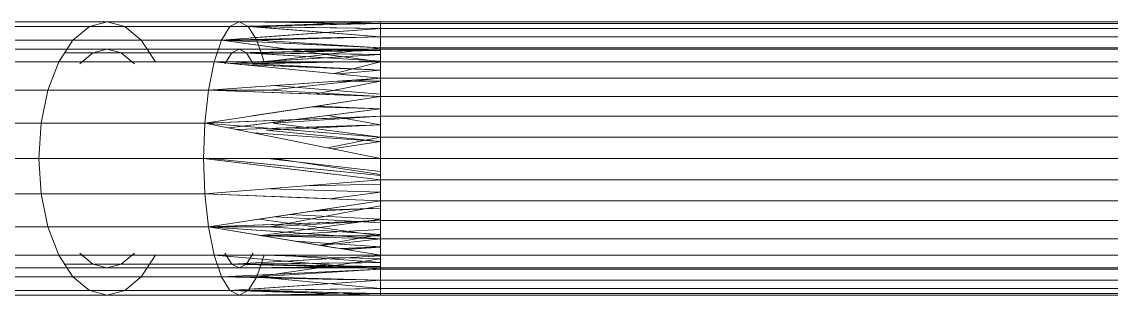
# Model space of a CAD drawing. Header units: centimetres. Extents: x -1762 to 3746, y -261 to 6534.
# Drawn here: x -1356.734 to -1352.751, y 5728.86 to 5729.86 of the extents above; entities that cross this region are included whole.
import ezdxf

# ---------------------------------------------------------------- set-up
doc = ezdxf.new("R2010")
doc.units = ezdxf.units.CM
doc.linetypes.add('Hidden', pattern=[0.714375, 0.47625, -0.238125])
doc.layers.add('A-DETL-HDLN', color=7, linetype='Hidden', lineweight=9)
doc.layers.add('G-IMPT', color=7, linetype='Continuous', lineweight=9, true_color=0x007f7f)

# ---------------------------------------------------------------- blocks, each defined once
blk = doc.blocks.new('EQ-05-007 - EQ-05-007_dwg_Agrupar_316-1548998-Planta bodega almacenamiento congelados')
at = {"layer": 'A-DETL-HDLN'}
for p, q in [((21.25, 99.0002), (5.25, 99.0002)), ((21.25, 98.994), (5.25, 98.994)), ((21.7676, 99.0002), (21.25, 99.0002)), ((21.8011, 98.9832), (21.25, 99.0002)), ((21.25, 98.994), (21.25, 99.0002)), ((21.7676, 99.0002), (21.25, 98.994)), ((21.25, 99.0002), (21.25, 98.994)), ((21.8011, 98.9832), (21.25, 98.994)), ((21.25, 98.9757), (21.25, 98.994)), ((21.25, 98.994), (21.7341, 98.9832)), ((21.25, 98.9757), (21.25, 98.994)), ((21.25, 98.9457), (21.8011, 98.9832)), ((21.8011, 98.9832), (21.25, 98.9757)), ((21.7341, 98.9832), (21.25, 98.9757)), ((21.7341, 98.9832), (21.7029, 98.9332)), ((21.7676, 99.0002), (21.7341, 98.9832)), ((21.7341, 98.9832), (22.1853, 98.9832)), ((21.7676, 99.0002), (22.25, 99.0002)), ((21.8011, 98.9832), (21.7676, 99.0002)), ((21.8323, 98.9332), (21.8011, 98.9832)), ((21.8011, 98.9832), (22.3147, 98.9832)), ((22.1853, 98.9832), (22.125, 98.9332)), ((22.25, 99.0002), (22.1853, 98.9832)), ((22.1853, 98.9832), (22.87, 98.9832)), ((22.25, 99.0002), (22.9821, 99.0002)), ((22.3147, 98.9832), (22.25, 99.0002)), ((22.375, 98.9332), (22.3147, 98.9832)), ((22.3147, 98.9832), (23.0941, 98.9832)), ((21.25, 98.9757), (5.25, 98.9757)), ((21.25, 98.9457), (5.25, 98.9457)), ((21.25, 98.9457), (21.25, 98.9757)), ((21.25, 98.9757), (21.7029, 98.9332)), ((21.25, 98.9047), (21.25, 98.9457)), ((21.8323, 98.9332), (21.25, 98.9457)), ((21.7029, 98.9332), (21.25, 98.9457)), ((21.25, 98.9047), (5.25, 98.9047)), ((21.25, 98.9047), (21.8323, 98.9332)), ((21.7029, 98.9332), (21.25, 98.9047)), ((21.7029, 98.9332), (21.25, 98.8674)), ((21.8591, 98.8538), (21.25, 98.9047)), ((21.25, 98.8538), (21.25, 98.9047)), ((21.7029, 98.9332), (21.6761, 98.8538)), ((21.7029, 98.9332), (22.125, 98.9332)), ((21.8591, 98.8538), (21.8323, 98.9332)), ((21.8323, 98.9332), (22.375, 98.9332)), ((22.125, 98.9332), (22.0732, 98.8538)), ((22.125, 98.9332), (22.375, 98.9332)), ((22.4268, 98.8538), (22.375, 98.9332)), ((22.375, 98.9332), (23.1986, 98.9332)), ((21.25, 98.9002), (5.25, 98.9002)), ((21.25, 98.9002), (21.7676, 98.9002)), ((21.7944, 98.8866), (21.25, 98.9002)), ((21.7676, 98.9002), (21.25, 98.8953)), ((21.7944, 98.8866), (21.25, 98.8953)), ((21.25, 98.8953), (21.7408, 98.8866)), ((21.25, 98.8566), (21.7944, 98.8866)), ((21.7944, 98.8866), (21.25, 98.8806)), ((21.7408, 98.8866), (21.25, 98.8806)), ((21.25, 98.8806), (21.618, 98.8538)), ((21.6761, 98.8538), (21.25, 98.8674)), ((21.7408, 98.8866), (21.7159, 98.8466)), ((21.7676, 98.9002), (21.7408, 98.8866)), ((21.7408, 98.8866), (22.1982, 98.8866)), ((21.7676, 98.9002), (22.25, 98.9002)), ((21.7944, 98.8866), (21.7676, 98.9002)), ((21.8194, 98.8466), (21.7944, 98.8866)), ((21.7944, 98.8866), (22.3018, 98.8866)), ((22.1982, 98.8866), (22.15, 98.8466)), ((22.25, 98.9002), (22.1982, 98.8866)), ((22.1982, 98.8866), (22.4054, 98.8866)), ((22.25, 98.9002), (22.6642, 98.9002)), ((22.3018, 98.8866), (22.25, 98.9002)), ((22.35, 98.8466), (22.3018, 98.8866)), ((21.25, 98.8538), (5.25, 98.8538)), ((21.8797, 98.7502), (21.25, 98.8538)), ((21.25, 98.7941), (21.25, 98.8538)), ((21.8591, 98.8538), (21.25, 98.8538)), ((21.3742, 98.8333), (21.25, 98.8249)), ((21.3903, 98.8307), (21.25, 98.8238)), ((21.25, 98.8238), (21.3964, 98.8297)), ((21.5637, 98.8022), (21.25, 98.8238)), ((21.8797, 98.7502), (21.8591, 98.8538)), ((21.8591, 98.8538), (22.4268, 98.8538)), ((22.4665, 98.7502), (22.4268, 98.8538)), ((22.4268, 98.8538), (23.2882, 98.8538)), ((21.25, 98.7941), (5.25, 98.7941)), ((21.4656, 98.8183), (21.25, 98.7939)), ((21.4714, 98.8174), (21.25, 98.778)), ((21.8797, 98.7502), (21.25, 98.7941)), ((21.25, 98.7272), (21.25, 98.7941)), ((21.25, 98.7939), (21.6775, 98.7835)), ((21.6955, 98.7223), (21.25, 98.783)), ((21.25, 98.783), (21.68, 98.783)), ((21.6835, 98.7825), (21.25, 98.76)), ((21.6865, 98.782), (21.25, 98.7224)), ((21.6556, 98.7502), (21.25, 98.778)), ((21.25, 98.6547), (21.8797, 98.7502)), ((21.8797, 98.7502), (21.25, 98.7272)), ((21.6556, 98.7502), (21.25, 98.7272)), ((21.6556, 98.7502), (21.25, 98.6733)), ((21.6556, 98.7502), (21.8797, 98.7502)), ((21.8926, 98.6296), (21.8797, 98.7502)), ((21.8797, 98.7502), (22.4665, 98.7502)), ((22.4915, 98.6296), (22.4665, 98.7502)), ((22.4665, 98.7502), (23.3571, 98.7502)), ((21.25, 98.7272), (5.25, 98.7272)), ((21.6348, 98.7131), (21.25, 98.7353)), ((21.25, 98.6547), (21.25, 98.7272)), ((21.25, 98.7224), (21.5826, 98.7052)), ((21.4993, 98.6925), (21.25, 98.6818)), ((21.4732, 98.6886), (21.25, 98.6818)), ((21.25, 98.6547), (5.25, 98.6547)), ((21.25, 98.5784), (21.25, 98.6547)), ((21.8926, 98.6296), (21.25, 98.6547)), ((21.25, 98.6238), (21.4375, 98.6474)), ((21.25, 98.5784), (21.8926, 98.6296)), ((21.6547, 98.6107), (21.25, 98.6238)), ((21.897, 98.5002), (21.8926, 98.6296)), ((21.8926, 98.6296), (22.4915, 98.6296)), ((22.5, 98.5002), (22.4915, 98.6296)), ((22.4915, 98.6296), (23.4003, 98.6296)), ((21.5239, 98.6002), (21.25, 98.5936)), ((21.25, 98.5784), (5.25, 98.5784)), ((21.897, 98.5002), (21.25, 98.5784)), ((21.25, 98.5784), (21.25, 98.5002)), ((21.8712, 98.5002), (21.25, 98.5628)), ((21.6382, 98.5002), (21.25, 98.559)), ((21.6641, 98.5002), (21.25, 98.5472)), ((21.25, 98.5002), (5.25, 98.5002)), ((21.8926, 98.3708), (21.25, 98.5002)), ((21.897, 98.5002), (21.25, 98.5002)), ((21.25, 98.5002), (21.25, 98.422)), ((21.4275, 98.4645), (21.25, 98.4376)), ((21.8926, 98.3708), (21.897, 98.5002)), ((21.897, 98.5002), (22.5, 98.5002)), ((22.4915, 98.3708), (22.5, 98.5002)), ((22.5, 98.5002), (23.4151, 98.5002)), ((21.4442, 98.4611), (21.25, 98.422)), ((21.25, 98.4376), (21.6676, 98.3967)), ((21.7133, 98.4069), (21.25, 98.4376)), ((21.25, 98.422), (5.25, 98.422)), ((21.25, 98.422), (21.6426, 98.3708)), ((21.8926, 98.3708), (21.25, 98.422)), ((21.25, 98.3457), (21.25, 98.422)), ((21.6676, 98.3967), (21.25, 98.3766)), ((21.7785, 98.3938), (21.25, 98.3766)), ((21.25, 98.3186), (21.804, 98.3886)), ((21.25, 98.3457), (5.25, 98.3457)), ((21.25, 98.3766), (21.4402, 98.3426)), ((21.6426, 98.3708), (21.25, 98.3457)), ((21.25, 98.2732), (21.8926, 98.3708)), ((21.8926, 98.3708), (21.25, 98.3457)), ((21.25, 98.2732), (21.25, 98.3457)), ((21.8797, 98.2502), (21.8926, 98.3708)), ((21.8926, 98.3708), (22.4915, 98.3708)), ((22.4665, 98.2502), (22.4915, 98.3708)), ((22.4915, 98.3708), (23.4003, 98.3708)), ((21.483, 98.3086), (21.25, 98.3186)), ((21.4992, 98.3111), (21.25, 98.3186)), ((21.25, 98.2732), (5.25, 98.2732)), ((21.6556, 98.2502), (21.25, 98.2732)), ((21.25, 98.2063), (21.25, 98.2732)), ((21.8797, 98.2502), (21.25, 98.2732)), ((21.6406, 98.2335), (21.25, 98.2651)), ((21.4927, 98.2643), (21.25, 98.2174)), ((21.6556, 98.2502), (21.25, 98.2063)), ((21.25, 98.2063), (21.8797, 98.2502)), ((21.6556, 98.2502), (21.8797, 98.2502)), ((21.8591, 98.1467), (21.8797, 98.2502)), ((21.8797, 98.2502), (22.4665, 98.2502)), ((22.4268, 98.1467), (22.4665, 98.2502)), ((22.4665, 98.2502), (23.3571, 98.2502)), ((21.25, 98.2063), (5.25, 98.2063)), ((21.4085, 98.2174), (21.25, 98.2174)), ((21.25, 98.2174), (21.4085, 98.2174)), ((21.25, 98.1467), (21.25, 98.2063)), ((21.8591, 98.1467), (21.25, 98.2063)), ((21.4067, 98.191), (21.25, 98.1766)), ((21.4189, 98.1898), (21.25, 98.1467)), ((21.25, 98.1467), (5.25, 98.1467)), ((21.25, 98.1766), (21.7159, 98.1538)), ((21.7632, 98.156), (21.25, 98.1766)), ((21.7159, 98.1538), (21.25, 98.1438)), ((21.7913, 98.1533), (21.25, 98.1438)), ((21.25, 98.1198), (21.7988, 98.1526)), ((21.6761, 98.1467), (21.25, 98.1467)), ((21.6761, 98.1467), (21.25, 98.0957)), ((21.8323, 98.0672), (21.25, 98.1467)), ((21.25, 98.0957), (21.25, 98.1467)), ((21.25, 98.1467), (21.8591, 98.1467)), ((21.6761, 98.1467), (21.8591, 98.1467)), ((21.6761, 98.1467), (21.7029, 98.0672)), ((21.7159, 98.1538), (21.7408, 98.1138)), ((21.7944, 98.1138), (21.8194, 98.1538)), ((21.8323, 98.0672), (21.8591, 98.1467)), ((21.8591, 98.1467), (22.4268, 98.1467)), ((22.0732, 98.1467), (22.125, 98.0672)), ((22.15, 98.1538), (22.1982, 98.1138)), ((22.3018, 98.1138), (22.35, 98.1538)), ((22.375, 98.0672), (22.4268, 98.1467)), ((22.4268, 98.1467), (23.2882, 98.1467)), ((21.25, 98.1438), (21.7408, 98.1138)), ((21.7408, 98.1138), (21.25, 98.1198)), ((21.7944, 98.1138), (21.25, 98.1198)), ((21.7408, 98.1138), (21.25, 98.1051)), ((21.7408, 98.1138), (21.25, 98.1002)), ((21.25, 98.1051), (21.7944, 98.1138)), ((21.7408, 98.1138), (22.1982, 98.1138)), ((21.7408, 98.1138), (21.7676, 98.1002)), ((21.7676, 98.1002), (21.7944, 98.1138)), ((21.7944, 98.1138), (22.3018, 98.1138)), ((22.1982, 98.1138), (22.4054, 98.1138)), ((22.1982, 98.1138), (22.25, 98.1002)), ((22.25, 98.1002), (22.3018, 98.1138)), ((21.25, 98.1002), (5.25, 98.1002)), ((21.25, 98.0957), (5.25, 98.0957)), ((21.7676, 98.1002), (21.25, 98.1051)), ((21.25, 98.1002), (21.7676, 98.1002)), ((21.25, 98.0957), (21.7029, 98.0672)), ((21.8323, 98.0672), (21.25, 98.0957)), ((21.25, 98.0547), (21.25, 98.0957)), ((21.7029, 98.0672), (21.25, 98.0547)), ((21.25, 98.0247), (21.8323, 98.0672)), ((21.8323, 98.0672), (21.25, 98.0547)), ((21.7029, 98.0672), (22.125, 98.0672)), ((21.7029, 98.0672), (21.7341, 98.0172)), ((21.7676, 98.1002), (22.25, 98.1002)), ((21.8011, 98.0172), (21.8323, 98.0672)), ((21.8323, 98.0672), (22.375, 98.0672)), ((22.125, 98.0672), (22.375, 98.0672)), ((22.125, 98.0672), (22.1853, 98.0172)), ((22.25, 98.1002), (22.6642, 98.1002)), ((22.3147, 98.0172), (22.375, 98.0672)), ((22.375, 98.0672), (23.1986, 98.0672)), ((21.25, 98.0547), (5.25, 98.0547)), ((21.25, 98.0547), (21.7341, 98.0172)), ((21.25, 98.0247), (21.25, 98.0547)), ((21.25, 98.0247), (5.25, 98.0247)), ((21.25, 98.0064), (5.25, 98.0064)), ((21.25, 98.0002), (5.25, 98.0002)), ((21.7341, 98.0172), (21.25, 98.0247)), ((21.25, 98.0064), (21.25, 98.0247)), ((21.8011, 98.0172), (21.25, 98.0247)), ((21.25, 98.0247), (21.25, 98.0064)), ((21.25, 98.0247), (21.25, 98.0064)), ((21.7341, 98.0172), (21.25, 98.0064)), ((21.7341, 98.0172), (21.25, 98.0002)), ((21.25, 98.0064), (21.8011, 98.0172)), ((21.25, 98.0002), (21.25, 98.0064)), ((21.7676, 98.0002), (21.25, 98.0064)), ((21.25, 98.0002), (21.7676, 98.0002)), ((21.7341, 98.0172), (22.1853, 98.0172)), ((21.7341, 98.0172), (21.7676, 98.0002)), ((21.7676, 98.0002), (21.8011, 98.0172)), ((21.7676, 98.0002), (22.25, 98.0002)), ((21.8011, 98.0172), (22.3147, 98.0172)), ((22.1853, 98.0172), (22.87, 98.0172)), ((22.1853, 98.0172), (22.25, 98.0002)), ((22.25, 98.0002), (22.3147, 98.0172)), ((22.25, 98.0002), (22.9821, 98.0002)), ((22.3147, 98.0172), (23.0941, 98.0172))]:
    blk.add_line(p, q, dxfattribs=at)
at = {"layer": 'A-DETL-HDLN', "flags": 128}
blk.add_lwpolyline([(21.25, 99.0002), (21.25, 98.994), (21.25, 98.9757)], dxfattribs=at)
blk.add_lwpolyline([(21.25, 98.0002), (21.25, 98.0064)], close=True, dxfattribs=at)
at = {"layer": 'G-IMPT'}
for p, q in [((21.25, 99.0002), (5.25, 99.0002)), ((5.25, 99.0002), (21.25, 99.0002)), ((21.25, 98.994), (5.25, 98.994)), ((21.7676, 99.0002), (21.25, 99.0002)), ((21.8011, 98.9832), (21.25, 99.0002)), ((21.25, 98.994), (21.25, 99.0002)), ((21.7676, 99.0002), (21.25, 98.994)), ((21.8011, 98.9832), (21.25, 98.994)), ((21.25, 98.9757), (21.25, 98.994)), ((21.25, 98.994), (21.7341, 98.9832)), ((21.25, 98.9457), (21.8011, 98.9832)), ((21.8011, 98.9832), (21.25, 98.9757)), ((21.7341, 98.9832), (21.25, 98.9757)), ((21.7341, 98.9832), (21.7029, 98.9332)), ((21.7676, 99.0002), (21.7341, 98.9832)), ((21.7341, 98.9832), (22.1853, 98.9832)), ((21.7676, 99.0002), (22.25, 99.0002)), ((21.8011, 98.9832), (21.7676, 99.0002)), ((21.8323, 98.9332), (21.8011, 98.9832)), ((21.8011, 98.9832), (22.3147, 98.9832)), ((22.1853, 98.9832), (22.125, 98.9332)), ((22.25, 99.0002), (22.1853, 98.9832)), ((22.1853, 98.9832), (22.87, 98.9832)), ((22.25, 99.0002), (22.9821, 99.0002)), ((22.3147, 98.9832), (22.25, 99.0002)), ((22.375, 98.9332), (22.3147, 98.9832)), ((22.3147, 98.9832), (23.0941, 98.9832)), ((21.25, 98.9757), (5.25, 98.9757)), ((21.25, 98.9457), (5.25, 98.9457)), ((21.25, 98.9457), (21.25, 98.9757)), ((21.25, 98.9757), (21.7029, 98.9332)), ((21.25, 98.9047), (21.25, 98.9457)), ((21.8323, 98.9332), (21.25, 98.9457)), ((21.7029, 98.9332), (21.25, 98.9457)), ((21.25, 98.9047), (5.25, 98.9047)), ((21.25, 98.9047), (21.8323, 98.9332)), ((21.7029, 98.9332), (21.25, 98.9047)), ((21.7029, 98.9332), (21.25, 98.8674)), ((21.8591, 98.8538), (21.25, 98.9047)), ((21.25, 98.8538), (21.25, 98.9047)), ((21.7029, 98.9332), (21.6761, 98.8538)), ((21.7029, 98.9332), (22.125, 98.9332)), ((21.8591, 98.8538), (21.8323, 98.9332)), ((21.8323, 98.9332), (22.375, 98.9332)), ((22.125, 98.9332), (22.0732, 98.8538)), ((22.125, 98.9332), (22.375, 98.9332)), ((22.4268, 98.8538), (22.375, 98.9332)), ((22.375, 98.9332), (23.1986, 98.9332)), ((21.25, 98.9002), (5.25, 98.9002)), ((21.25, 98.9002), (21.7676, 98.9002)), ((21.7944, 98.8866), (21.25, 98.9002)), ((21.7676, 98.9002), (21.25, 98.8953)), ((21.7944, 98.8866), (21.25, 98.8953)), ((21.25, 98.8953), (21.7408, 98.8866)), ((21.25, 98.8566), (21.7944, 98.8866)), ((21.7944, 98.8866), (21.25, 98.8806)), ((21.7408, 98.8866), (21.25, 98.8806)), ((21.25, 98.8806), (21.618, 98.8538)), ((21.618, 98.8538), (21.25, 98.8806)), ((21.6761, 98.8538), (21.25, 98.8674)), ((21.7408, 98.8866), (21.7159, 98.8466)), ((21.7676, 98.9002), (21.7408, 98.8866)), ((21.7408, 98.8866), (22.1982, 98.8866)), ((21.7676, 98.9002), (22.25, 98.9002)), ((21.7944, 98.8866), (21.7676, 98.9002)), ((21.8194, 98.8466), (21.7944, 98.8866)), ((21.7944, 98.8866), (22.3018, 98.8866)), ((22.1982, 98.8866), (22.15, 98.8466)), ((22.25, 98.9002), (22.1982, 98.8866)), ((22.1982, 98.8866), (22.4054, 98.8866)), ((22.25, 98.9002), (22.6642, 98.9002)), ((22.3018, 98.8866), (22.25, 98.9002)), ((22.35, 98.8466), (22.3018, 98.8866)), ((22.35, 98.8466), (22.3018, 98.8866)), ((21.25, 98.8538), (5.25, 98.8538)), ((21.8797, 98.7502), (21.25, 98.8538)), ((21.25, 98.7941), (21.25, 98.8538)), ((21.8591, 98.8538), (21.25, 98.8538)), ((21.3742, 98.8333), (21.25, 98.8249)), ((21.25, 98.8249), (21.3742, 98.8333)), ((21.25, 98.8249), (21.3742, 98.8333)), ((21.3903, 98.8307), (21.25, 98.8238)), ((21.25, 98.8238), (21.3903, 98.8307)), ((21.25, 98.8238), (21.3903, 98.8307)), ((21.25, 98.8238), (21.3964, 98.8297)), ((21.25, 98.8238), (21.3964, 98.8297)), ((21.5637, 98.8022), (21.25, 98.8238)), ((21.25, 98.8238), (21.5637, 98.8022)), ((21.8797, 98.7502), (21.8591, 98.8538)), ((21.8591, 98.8538), (22.4268, 98.8538)), ((22.4665, 98.7502), (22.4268, 98.8538)), ((22.4268, 98.8538), (23.2882, 98.8538)), ((21.25, 98.7941), (5.25, 98.7941)), ((21.4656, 98.8183), (21.25, 98.7939)), ((21.4656, 98.8183), (21.25, 98.7939)), ((21.4714, 98.8174), (21.25, 98.778)), ((21.4714, 98.8174), (21.25, 98.778)), ((21.8797, 98.7502), (21.25, 98.7941)), ((21.25, 98.7272), (21.25, 98.7941)), ((21.25, 98.7939), (21.6775, 98.7835)), ((21.25, 98.7939), (21.6775, 98.7835)), ((21.6955, 98.7223), (21.25, 98.783)), ((21.25, 98.783), (21.68, 98.783)), ((21.25, 98.783), (21.6955, 98.7223)), ((21.68, 98.783), (21.25, 98.783)), ((21.6835, 98.7825), (21.25, 98.76)), ((21.6835, 98.7825), (21.25, 98.76)), ((21.25, 98.76), (21.6835, 98.7825)), ((21.6865, 98.782), (21.25, 98.7224)), ((21.6865, 98.782), (21.25, 98.7224)), ((21.6556, 98.7502), (21.25, 98.778)), ((21.25, 98.6547), (21.8797, 98.7502)), ((21.8797, 98.7502), (21.25, 98.7272)), ((21.6556, 98.7502), (21.25, 98.7272)), ((21.6556, 98.7502), (21.25, 98.6733)), ((21.25, 98.7272), (21.6556, 98.7502)), ((21.6556, 98.7502), (21.8797, 98.7502)), ((21.6556, 98.7502), (21.8797, 98.7502)), ((21.8926, 98.6296), (21.8797, 98.7502)), ((21.8797, 98.7502), (22.4665, 98.7502)), ((22.4915, 98.6296), (22.4665, 98.7502)), ((22.4665, 98.7502), (23.3571, 98.7502)), ((22.4665, 98.7502), (22.4915, 98.6296)), ((22.4915, 98.6296), (22.4665, 98.7502)), ((21.25, 98.7272), (5.25, 98.7272)), ((21.6348, 98.7131), (21.25, 98.7353)), ((21.25, 98.7353), (21.6348, 98.7131)), ((21.6348, 98.7131), (21.25, 98.7353)), ((21.25, 98.6547), (21.25, 98.7272)), ((21.25, 98.7224), (21.5826, 98.7052)), ((21.25, 98.7224), (21.5826, 98.7052)), ((21.4993, 98.6925), (21.25, 98.6818)), ((21.4993, 98.6925), (21.25, 98.6818)), ((21.4993, 98.6925), (21.25, 98.6818)), ((21.4732, 98.6886), (21.25, 98.6818)), ((21.4732, 98.6886), (21.25, 98.6818)), ((21.4732, 98.6886), (21.25, 98.6818)), ((21.25, 98.6547), (5.25, 98.6547)), ((21.25, 98.5784), (21.25, 98.6547)), ((21.8926, 98.6296), (21.25, 98.6547)), ((21.25, 98.6238), (21.4375, 98.6474)), ((21.25, 98.6238), (21.4375, 98.6474)), ((21.25, 98.5784), (21.8926, 98.6296)), ((21.6547, 98.6107), (21.25, 98.6238)), ((21.6547, 98.6107), (21.25, 98.6238)), ((21.897, 98.5002), (21.8926, 98.6296)), ((21.8926, 98.6296), (22.4915, 98.6296)), ((21.8926, 98.6296), (21.897, 98.5002)), ((21.8926, 98.6296), (21.897, 98.5002)), ((22.5, 98.5002), (22.4915, 98.6296)), ((22.4915, 98.6296), (23.4003, 98.6296)), ((22.5, 98.5002), (22.4915, 98.6296)), ((22.4915, 98.6296), (22.5, 98.5002)), ((21.5239, 98.6002), (21.25, 98.5936)), ((21.25, 98.5936), (21.5239, 98.6002)), ((21.5239, 98.6002), (21.25, 98.5936)), ((21.25, 98.5784), (5.25, 98.5784)), ((21.25, 98.5784), (5.25, 98.5784)), ((21.897, 98.5002), (21.25, 98.5784)), ((21.25, 98.5784), (21.25, 98.5002)), ((21.8712, 98.5002), (21.25, 98.5628)), ((21.25, 98.5628), (21.8712, 98.5002)), ((21.25, 98.5628), (21.8712, 98.5002)), ((21.6382, 98.5002), (21.25, 98.559)), ((21.6382, 98.5002), (21.25, 98.559)), ((21.25, 98.559), (21.6382, 98.5002)), ((21.6641, 98.5002), (21.25, 98.5472)), ((21.25, 98.5472), (21.6641, 98.5002)), ((21.25, 98.5472), (21.6641, 98.5002)), ((21.25, 98.5002), (5.25, 98.5002)), ((21.8926, 98.3708), (21.25, 98.5002)), ((21.897, 98.5002), (21.25, 98.5002)), ((21.25, 98.5002), (21.25, 98.422)), ((21.4275, 98.4645), (21.25, 98.4376)), ((21.4275, 98.4645), (21.25, 98.4376)), ((21.8926, 98.3708), (21.897, 98.5002)), ((21.8926, 98.3708), (21.897, 98.5002)), ((21.897, 98.5002), (22.5, 98.5002)), ((22.4915, 98.3708), (22.5, 98.5002)), ((22.5, 98.5002), (23.4151, 98.5002)), ((21.4442, 98.4611), (21.25, 98.422)), ((21.25, 98.4376), (21.6676, 98.3967)), ((21.7133, 98.4069), (21.25, 98.4376)), ((21.25, 98.4376), (21.6676, 98.3967)), ((21.7133, 98.4069), (21.25, 98.4376)), ((21.7133, 98.4069), (21.25, 98.4376)), ((21.25, 98.422), (5.25, 98.422)), ((21.25, 98.422), (21.6426, 98.3708)), ((21.8926, 98.3708), (21.25, 98.422)), ((21.25, 98.3457), (21.25, 98.422)), ((21.25, 98.422), (21.6426, 98.3708)), ((21.6676, 98.3967), (21.25, 98.3766)), ((21.7785, 98.3938), (21.25, 98.3766)), ((21.25, 98.3766), (21.7785, 98.3938)), ((21.25, 98.3766), (21.7785, 98.3938)), ((21.25, 98.3186), (21.804, 98.3886)), ((21.804, 98.3886), (21.25, 98.3186)), ((21.25, 98.3457), (5.25, 98.3457)), ((21.25, 98.3766), (21.4402, 98.3426)), ((21.4402, 98.3426), (21.25, 98.3766)), ((21.6426, 98.3708), (21.25, 98.3457)), ((21.25, 98.2732), (21.8926, 98.3708)), ((21.8926, 98.3708), (21.25, 98.3457)), ((21.25, 98.3457), (21.6426, 98.3708)), ((21.25, 98.2732), (21.25, 98.3457)), ((21.8797, 98.2502), (21.8926, 98.3708)), ((21.8926, 98.3708), (22.4915, 98.3708)), ((22.4665, 98.2502), (22.4915, 98.3708)), ((22.4915, 98.3708), (23.4003, 98.3708)), ((21.483, 98.3086), (21.25, 98.3186)), ((21.4992, 98.3111), (21.25, 98.3186)), ((21.4992, 98.3111), (21.25, 98.3186)), ((21.25, 98.2732), (5.25, 98.2732)), ((21.6556, 98.2502), (21.25, 98.2732)), ((21.25, 98.2063), (21.25, 98.2732)), ((21.8797, 98.2502), (21.25, 98.2732)), ((21.25, 98.2732), (21.6556, 98.2502)), ((21.6556, 98.2502), (21.25, 98.2732)), ((21.6406, 98.2335), (21.25, 98.2651)), ((21.6406, 98.2335), (21.25, 98.2651)), ((21.6406, 98.2335), (21.25, 98.2651)), ((21.4927, 98.2643), (21.25, 98.2174)), ((21.4927, 98.2643), (21.25, 98.2174)), ((21.6556, 98.2502), (21.25, 98.2063)), ((21.25, 98.2063), (21.8797, 98.2502)), ((21.6556, 98.2502), (21.25, 98.2063)), ((21.6556, 98.2502), (21.8797, 98.2502)), ((21.6556, 98.2502), (21.8797, 98.2502)), ((21.8591, 98.1467), (21.8797, 98.2502)), ((21.8797, 98.2502), (22.4665, 98.2502)), ((22.4268, 98.1467), (22.4665, 98.2502)), ((22.4665, 98.2502), (23.3571, 98.2502)), ((21.25, 98.2063), (5.25, 98.2063)), ((21.4085, 98.2174), (21.25, 98.2174)), ((21.25, 98.2174), (21.4085, 98.2174)), ((21.25, 98.2174), (21.4085, 98.2174)), ((21.25, 98.2174), (21.4085, 98.2174)), ((21.25, 98.2174), (21.4085, 98.2174)), ((21.25, 98.1467), (21.25, 98.2063)), ((21.8591, 98.1467), (21.25, 98.2063)), ((21.4067, 98.191), (21.25, 98.1766)), ((21.4067, 98.191), (21.25, 98.1766)), ((21.4189, 98.1898), (21.25, 98.1467)), ((21.25, 98.1467), (21.4189, 98.1898)), ((21.25, 98.1467), (5.25, 98.1467)), ((21.25, 98.1766), (21.7159, 98.1538)), ((21.7632, 98.156), (21.25, 98.1766)), ((21.25, 98.1766), (21.7159, 98.1538)), ((21.25, 98.1766), (21.7633, 98.156)), ((21.25, 98.1766), (21.7633, 98.156)), ((21.7159, 98.1538), (21.25, 98.1438)), ((21.7159, 98.1538), (21.25, 98.1438)), ((21.7913, 98.1533), (21.25, 98.1438)), ((21.7913, 98.1533), (21.25, 98.1438)), ((21.7913, 98.1533), (21.25, 98.1438)), ((21.25, 98.1198), (21.7988, 98.1526)), ((21.25, 98.1198), (21.7988, 98.1526)), ((21.6761, 98.1467), (21.25, 98.1467)), ((21.6761, 98.1467), (21.25, 98.0957)), ((21.8323, 98.0672), (21.25, 98.1467)), ((21.25, 98.0957), (21.25, 98.1467)), ((21.25, 98.1467), (21.8591, 98.1467)), ((21.25, 98.1467), (21.6761, 98.1467)), ((21.6761, 98.1467), (21.8591, 98.1467)), ((21.6761, 98.1467), (21.7029, 98.0672)), ((21.7159, 98.1538), (21.7408, 98.1138)), ((21.7944, 98.1138), (21.8194, 98.1538)), ((21.8323, 98.0672), (21.8591, 98.1467)), ((21.8591, 98.1467), (22.4268, 98.1467)), ((22.0732, 98.1467), (22.125, 98.0672)), ((22.15, 98.1538), (22.1982, 98.1138)), ((22.3018, 98.1138), (22.35, 98.1538)), ((22.35, 98.1538), (22.3018, 98.1138)), ((22.375, 98.0672), (22.4268, 98.1467)), ((22.4268, 98.1467), (23.2882, 98.1467)), ((21.25, 98.1438), (21.7408, 98.1138)), ((21.7408, 98.1138), (21.25, 98.1198)), ((21.7944, 98.1138), (21.25, 98.1198)), ((21.7408, 98.1138), (21.25, 98.1051)), ((21.7408, 98.1138), (21.25, 98.1002)), ((21.25, 98.1051), (21.7944, 98.1138)), ((21.7408, 98.1138), (22.1982, 98.1138)), ((21.7408, 98.1138), (21.7676, 98.1002)), ((21.7676, 98.1002), (21.7944, 98.1138)), ((21.7944, 98.1138), (22.3018, 98.1138)), ((22.1982, 98.1138), (22.4054, 98.1138)), ((22.1982, 98.1138), (22.25, 98.1002)), ((22.25, 98.1002), (22.3018, 98.1138)), ((21.25, 98.1002), (5.25, 98.1002)), ((21.25, 98.0957), (5.25, 98.0957)), ((21.7676, 98.1002), (21.25, 98.1051)), ((21.25, 98.1002), (21.7676, 98.1002)), ((21.25, 98.0957), (21.7029, 98.0672)), ((21.8323, 98.0672), (21.25, 98.0957)), ((21.25, 98.0547), (21.25, 98.0957)), ((21.7029, 98.0672), (21.25, 98.0547)), ((21.25, 98.0247), (21.8323, 98.0672)), ((21.8323, 98.0672), (21.25, 98.0547)), ((21.7029, 98.0672), (22.125, 98.0672)), ((21.7029, 98.0672), (21.7341, 98.0172)), ((21.7676, 98.1002), (22.25, 98.1002)), ((21.8011, 98.0172), (21.8323, 98.0672)), ((21.8323, 98.0672), (22.375, 98.0672)), ((22.125, 98.0672), (22.375, 98.0672)), ((22.125, 98.0672), (22.1853, 98.0172)), ((22.25, 98.1002), (22.6642, 98.1002)), ((22.3147, 98.0172), (22.375, 98.0672)), ((22.375, 98.0672), (23.1986, 98.0672)), ((21.25, 98.0547), (5.25, 98.0547)), ((21.25, 98.0547), (21.7341, 98.0172)), ((21.25, 98.0247), (21.25, 98.0547)), ((21.25, 98.0247), (5.25, 98.0247)), ((21.25, 98.0064), (5.25, 98.0064)), ((21.25, 98.0002), (5.25, 98.0002)), ((21.7341, 98.0172), (21.25, 98.0247)), ((21.25, 98.0064), (21.25, 98.0247)), ((21.8011, 98.0172), (21.25, 98.0247)), ((21.7341, 98.0172), (21.25, 98.0064)), ((21.7341, 98.0172), (21.25, 98.0002)), ((21.25, 98.0064), (21.8011, 98.0172)), ((21.25, 98.0002), (21.25, 98.0064)), ((21.7676, 98.0002), (21.25, 98.0064)), ((21.25, 98.0002), (21.7676, 98.0002)), ((21.7341, 98.0172), (22.1853, 98.0172)), ((21.7341, 98.0172), (21.7676, 98.0002)), ((21.7676, 98.0002), (21.8011, 98.0172)), ((21.7676, 98.0002), (22.25, 98.0002)), ((21.8011, 98.0172), (22.3147, 98.0172)), ((22.1853, 98.0172), (22.87, 98.0172)), ((22.1853, 98.0172), (22.25, 98.0002)), ((22.25, 98.0002), (22.3147, 98.0172)), ((22.25, 98.0002), (22.9821, 98.0002)), ((22.3147, 98.0172), (23.0941, 98.0172))]:
    blk.add_line(p, q, dxfattribs=at)
at = {"layer": 'G-IMPT', "flags": 128}
for points in [[(5.25, 98.9757), (21.25, 98.9757), (21.25, 98.994), (21.8011, 98.9832), (21.7676, 99.0002), (21.25, 99.0002), (21.8011, 98.9832), (21.25, 99.0002), (21.25, 98.994), (5.25, 98.994)], [(21.25, 99.0002), (21.25, 98.994), (21.25, 98.9757), (5.25, 98.9757)], [(5.25, 98.9047), (21.25, 98.9047), (21.25, 98.9457), (21.8323, 98.9332), (21.25, 98.9047), (5.25, 98.9047)], [(5.25, 98.8538), (21.25, 98.8538), (21.25, 98.9047), (21.8591, 98.8538), (21.8323, 98.9332), (21.25, 98.9047), (21.25, 98.8538), (5.25, 98.8538)], [(5.25, 98.9047), (4.6677, 98.9332), (4.6409, 98.8538), (5.25, 98.8538), (4.6677, 98.9332), (5.25, 98.8538), (5.25, 98.9047), (4.6677, 98.9332), (5.25, 98.9457), (21.25, 98.9457), (21.25, 98.9757), (21.8011, 98.9832), (21.8323, 98.9332), (22.375, 98.9332)], [(5.25, 99.0002), (21.25, 99.0002), (21.7676, 99.0002), (21.8011, 98.9832), (22.3147, 98.9832), (22.375, 98.9332), (23.1986, 98.9332), (23.2882, 98.8538), (23.5234, 98.8538), (23.4233, 98.9332), (23.1986, 98.9332), (23.0941, 98.9832), (22.3147, 98.9832), (22.25, 99.0002), (21.7676, 99.0002), (21.25, 98.994), (21.7676, 99.0002), (21.7341, 98.9832), (21.25, 98.994)], [(23.6545, 98.7941), (23.6955, 98.7272), (23.7255, 98.6547), (23.6001, 98.7502), (23.7255, 98.6547), (23.6484, 98.6296), (23.6001, 98.7502), (23.5234, 98.8538), (23.2882, 98.8538), (23.1986, 98.9332), (22.375, 98.9332), (22.3147, 98.9832), (21.8011, 98.9832), (21.25, 98.994), (5.25, 98.994)], [(21.25, 98.9457), (21.7029, 98.9332), (21.25, 98.9757), (21.7029, 98.9332), (21.7341, 98.9832), (22.1853, 98.9832), (22.25, 99.0002), (22.9821, 99.0002), (23.0941, 98.9832), (23.3069, 98.9832), (23.4233, 98.9332), (23.1986, 98.9332), (23.0941, 98.9832), (22.3147, 98.9832), (22.25, 99.0002), (21.7676, 99.0002), (21.7341, 98.9832), (21.25, 98.9757)], [(22.7655, 98.9332), (22.87, 98.9832), (23.0569, 98.9832), (23.1819, 99.0002), (22.9821, 99.0002), (22.87, 98.9832), (22.1853, 98.9832), (22.125, 98.9332), (21.7029, 98.9332), (21.6761, 98.8538), (21.25, 98.8674)], [(21.25, 98.9047), (21.7029, 98.9332), (22.125, 98.9332), (22.1853, 98.9832), (22.87, 98.9832), (22.9821, 99.0002), (23.1819, 99.0002), (23.3069, 98.9832), (23.4233, 98.9332), (23.477, 98.9457), (23.3069, 98.9832), (23.477, 98.9457), (23.4045, 98.9757), (23.3282, 98.994)], [(23.4045, 98.9757), (23.3069, 98.9832), (23.0941, 98.9832), (22.9821, 99.0002), (22.25, 99.0002), (22.1853, 98.9832), (21.7341, 98.9832), (21.7029, 98.9332), (21.25, 98.9457)], [(21.25, 98.994), (21.7341, 98.9832), (21.25, 98.9757)], [(21.8591, 98.8538), (21.25, 98.9047), (21.25, 98.9457), (21.25, 98.9757), (21.8011, 98.9832), (21.25, 98.9457), (21.8011, 98.9832), (21.8323, 98.9332), (22.375, 98.9332)], [(21.8591, 98.8538), (21.8323, 98.9332), (21.25, 98.9457), (5.25, 98.9457), (5.25, 98.9047)], [(21.25, 98.8674), (21.7029, 98.9332), (21.25, 98.8674), (21.6761, 98.8538), (21.7029, 98.9332), (21.25, 98.9047)], [(22.375, 98.9332), (22.4268, 98.8538), (23.2882, 98.8538), (23.3571, 98.7502), (23.6001, 98.7502), (23.6484, 98.6296), (23.4003, 98.6296), (23.3571, 98.7502), (22.4665, 98.7502), (22.4268, 98.8538), (21.8591, 98.8538)], [(22.0732, 98.8538), (22.125, 98.9332), (22.375, 98.9332)], [(22.0732, 98.8538), (22.125, 98.9332), (22.375, 98.9332)], [(22.375, 98.9332), (22.4268, 98.8538), (23.2882, 98.8538), (23.3571, 98.7502), (23.6001, 98.7502), (23.6955, 98.7272)], [(21.25, 98.8806), (21.7944, 98.8866), (22.3018, 98.8866), (22.25, 98.9002), (22.3965, 98.9002)], [(22.3965, 98.9002), (22.25, 98.9002), (22.1982, 98.8866), (21.7408, 98.8866), (21.25, 98.8806)], [(21.25, 98.8953), (21.7408, 98.8866), (21.7676, 98.9002), (22.25, 98.9002), (22.1982, 98.8866), (22.4054, 98.8866)], [(22.3018, 98.8866), (22.25, 98.9002), (21.7676, 98.9002), (21.7944, 98.8866), (21.25, 98.8953)], [(21.25, 98.8953), (21.7676, 98.9002), (21.7408, 98.8866), (21.25, 98.8806), (21.618, 98.8538)], [(21.25, 98.8953), (21.7944, 98.8866), (21.25, 98.9002), (21.7676, 98.9002), (21.25, 98.8953), (21.7408, 98.8866), (21.7159, 98.8466)], [(21.8194, 98.8466), (21.7944, 98.8866), (21.25, 98.8566)], [(21.25, 98.8566), (21.7944, 98.8866), (21.25, 98.8806)], [(21.7159, 98.8466), (21.7408, 98.8866), (22.1982, 98.8866), (22.15, 98.8466)], [(22.35, 98.8466), (22.3018, 98.8866), (21.7944, 98.8866), (21.8194, 98.8466)], [(22.4054, 98.8866), (22.1982, 98.8866), (22.15, 98.8466)], [(5.25, 98.7941), (21.25, 98.7941), (21.25, 98.8538), (21.8797, 98.7502), (21.25, 98.8538), (21.8591, 98.8538), (21.8797, 98.7502), (21.25, 98.7941), (21.25, 98.8538), (21.8591, 98.8538), (21.8797, 98.7502), (22.4665, 98.7502)], [(21.5637, 98.8022), (21.25, 98.8238), (21.3964, 98.8297)], [(23.4151, 98.5002), (23.6648, 98.5002), (23.6484, 98.6296), (23.4003, 98.6296), (23.3571, 98.7502), (22.4665, 98.7502), (22.4268, 98.8538), (21.8591, 98.8538)], [(22.4665, 98.7502), (21.8797, 98.7502), (21.25, 98.7941), (5.25, 98.7941), (5.25, 98.7272), (4.6203, 98.7502), (4.0335, 98.7502)], [(22.4915, 98.6296), (21.8926, 98.6296), (21.8797, 98.7502), (21.25, 98.6547), (21.8797, 98.7502), (21.25, 98.7272), (21.25, 98.6547), (5.25, 98.6547), (5.25, 98.5784), (5.25, 98.6547), (21.25, 98.6547), (21.25, 98.7272), (21.25, 98.7941), (21.25, 98.7272), (5.25, 98.7272), (5.25, 98.6547)], [(21.4656, 98.8183), (21.25, 98.7939), (21.6775, 98.7835)], [(21.6556, 98.7502), (21.25, 98.778), (21.4714, 98.8174)], [(21.6955, 98.7223), (21.25, 98.783), (21.68, 98.783)], [(4.603, 98.5002), (5.25, 98.5002), (4.6074, 98.6296), (5.25, 98.5002), (5.25, 98.5784), (4.6074, 98.6296), (5.25, 98.6547), (5.25, 98.7272), (21.25, 98.7272), (21.8797, 98.7502), (21.8926, 98.6296), (22.4915, 98.6296)], [(21.5826, 98.7052), (21.25, 98.7224), (21.6865, 98.782)], [(21.25, 98.778), (21.6556, 98.7502), (21.25, 98.7272)], [(21.8797, 98.7502), (21.6556, 98.7502), (21.25, 98.6733), (21.6556, 98.7502)], [(22.4665, 98.2502), (22.4268, 98.1467), (23.2882, 98.1467), (23.1986, 98.0672), (23.4233, 98.0672), (23.3069, 98.0172), (23.0941, 98.0172), (23.1986, 98.0672), (22.375, 98.0672), (22.4268, 98.1467), (21.8591, 98.1467), (21.8797, 98.2502), (21.25, 98.2732), (21.8926, 98.3708), (21.25, 98.3457), (21.25, 98.2732), (5.25, 98.2732)], [(5.25, 98.3457), (21.25, 98.3457), (21.25, 98.422), (5.25, 98.422)], [(5.25, 98.5784), (21.25, 98.5784), (21.8926, 98.6296)], [(21.25, 98.5784), (21.25, 98.6547), (21.8926, 98.6296)], [(21.6547, 98.6107), (21.25, 98.6238), (21.4375, 98.6474)], [(22.4915, 98.6296), (23.4003, 98.6296), (23.4151, 98.5002)], [(23.4151, 98.5002), (23.4003, 98.6296), (22.4915, 98.6296)], [(21.897, 98.5002), (21.25, 98.5784), (21.897, 98.5002), (21.25, 98.5002), (21.25, 98.5784), (21.25, 98.5002), (5.25, 98.5002), (4.603, 98.5002)], [(5.25, 98.3457), (4.6074, 98.3708), (5.25, 98.422), (5.25, 98.5002), (21.25, 98.5002), (21.25, 98.422), (21.25, 98.5002), (21.8926, 98.3708), (21.25, 98.5002), (21.897, 98.5002), (21.8926, 98.3708)], [(21.4275, 98.4645), (21.25, 98.4376), (21.6676, 98.3967)], [(21.897, 98.5002), (22.5, 98.5002), (22.4915, 98.3708)], [(21.897, 98.5002), (22.5, 98.5002), (22.4915, 98.3708)], [(22.4915, 98.3708), (23.4003, 98.3708), (23.3571, 98.2502), (23.6001, 98.2502), (23.6484, 98.3708), (23.4003, 98.3708), (23.4151, 98.5002), (22.5, 98.5002)], [(22.5, 98.5002), (23.4151, 98.5002), (23.4003, 98.3708), (23.6484, 98.3708), (23.7255, 98.3457)], [(4.0085, 98.3708), (4.6074, 98.3708), (5.25, 98.3457), (21.25, 98.3457), (21.25, 98.422), (21.8926, 98.3708), (22.4915, 98.3708), (22.4665, 98.2502), (23.3571, 98.2502), (23.2882, 98.1467), (23.5234, 98.1467), (23.4233, 98.0672), (23.3069, 98.0172), (23.4045, 98.0247), (23.4233, 98.0672), (23.4045, 98.0247), (23.477, 98.0547), (23.5439, 98.0957)], [(21.8926, 98.3708), (21.25, 98.422), (5.25, 98.422)], [(21.25, 98.422), (21.6426, 98.3708), (21.25, 98.3457)], [(21.4402, 98.3426), (21.25, 98.3766), (21.6676, 98.3967), (21.25, 98.3766)], [(21.804, 98.3886), (21.25, 98.3186), (21.4992, 98.3111)], [(22.4665, 98.2502), (21.8797, 98.2502), (21.8926, 98.3708), (21.25, 98.3457), (21.25, 98.2732), (5.25, 98.2732), (5.25, 98.2063)], [(5.25, 98.2063), (21.25, 98.2063), (21.25, 98.2732), (21.8797, 98.2502), (21.25, 98.2063), (21.25, 98.2732), (21.8926, 98.3708), (21.8797, 98.2502), (22.4665, 98.2502)], [(22.4915, 98.3708), (23.4003, 98.3708), (23.3571, 98.2502), (23.6001, 98.2502), (23.5234, 98.1467), (23.2882, 98.1467), (23.3571, 98.2502), (22.4665, 98.2502), (22.4915, 98.3708), (21.8926, 98.3708)], [(22.375, 98.0672), (22.3147, 98.0172), (23.0941, 98.0172), (22.9821, 98.0002), (23.1819, 98.0002), (23.3069, 98.0172), (23.0941, 98.0172), (23.1986, 98.0672), (22.375, 98.0672), (22.4268, 98.1467), (21.8591, 98.1467), (21.25, 98.2063), (21.8591, 98.1467), (21.8797, 98.2502), (21.25, 98.2063), (5.25, 98.2063)], [(5.25, 98.1467), (21.25, 98.1467), (21.25, 98.2063), (21.25, 98.1467), (5.25, 98.1467)], [(5.25, 98.0957), (21.25, 98.0957), (21.8323, 98.0672), (21.8591, 98.1467), (21.25, 98.1467), (21.8323, 98.0672), (21.25, 98.1467), (21.25, 98.0957)], [(21.4927, 98.2643), (21.25, 98.2174), (21.4085, 98.2174)], [(21.8797, 98.2502), (21.6556, 98.2502), (21.25, 98.2063)], [(23.477, 98.0547), (23.4233, 98.0672), (23.1986, 98.0672), (23.2882, 98.1467), (22.4268, 98.1467), (22.4665, 98.2502)], [(21.4067, 98.191), (21.25, 98.1766), (21.7159, 98.1538), (21.7408, 98.1138), (21.25, 98.1438)], [(21.4189, 98.1898), (21.25, 98.1467), (21.6761, 98.1467)], [(5.25, 98.0002), (4.6989, 98.0172), (5.25, 98.0002), (4.7324, 98.0002), (4.6989, 98.0172), (5.25, 98.0064), (5.25, 98.0247), (5.25, 98.0547), (21.25, 98.0547), (21.25, 98.0957), (21.25, 98.0547), (5.25, 98.0547), (4.6677, 98.0672), (4.125, 98.0672), (4.0732, 98.1467)], [(4.6409, 98.1467), (4.6677, 98.0672), (4.6989, 98.0172), (5.25, 98.0247), (4.6677, 98.0672), (5.25, 98.0247), (5.25, 98.0547), (5.25, 98.0957), (21.25, 98.0957), (21.8323, 98.0672), (22.375, 98.0672)], [(21.8194, 98.1538), (21.7944, 98.1138), (21.25, 98.1051), (21.7676, 98.1002), (21.25, 98.1002), (21.7408, 98.1138), (21.25, 98.1051)], [(21.25, 98.1198), (21.7408, 98.1138), (21.25, 98.1438), (21.7159, 98.1538)], [(21.25, 98.1051), (21.7676, 98.1002), (21.7944, 98.1138), (21.25, 98.1198), (21.7988, 98.1526)], [(21.25, 98.0957), (21.25, 98.1467), (21.8591, 98.1467), (21.8323, 98.0672), (22.375, 98.0672)], [(22.0732, 98.1467), (22.125, 98.0672), (21.7029, 98.0672), (21.7341, 98.0172), (21.25, 98.0247)], [(21.8591, 98.1467), (21.6761, 98.1467), (21.25, 98.0957)], [(21.25, 98.0547), (21.7029, 98.0672), (21.6761, 98.1467), (21.8591, 98.1467)], [(22.0732, 98.1467), (22.125, 98.0672), (21.7029, 98.0672), (21.7341, 98.0172), (21.25, 98.0547), (21.7341, 98.0172), (21.25, 98.0247)], [(21.7159, 98.1538), (21.7408, 98.1138), (22.1982, 98.1138), (22.15, 98.1538)], [(22.35, 98.1538), (22.3018, 98.1138), (21.7944, 98.1138), (21.8194, 98.1538)], [(22.4054, 98.1138), (22.1982, 98.1138), (22.15, 98.1538)], [(22.3965, 98.1002), (22.25, 98.1002), (22.3018, 98.1138), (21.7944, 98.1138), (21.25, 98.1198)], [(21.25, 98.1198), (21.7408, 98.1138), (22.1982, 98.1138), (22.25, 98.1002), (22.3965, 98.1002)], [(21.25, 98.1051), (21.7944, 98.1138), (21.7676, 98.1002), (22.25, 98.1002), (22.3018, 98.1138)], [(22.4054, 98.1138), (22.1982, 98.1138), (22.25, 98.1002), (21.7676, 98.1002), (21.7408, 98.1138), (21.25, 98.1051)], [(23.0955, 98.0247), (23.0569, 98.0172), (22.87, 98.0172), (22.9821, 98.0002), (22.25, 98.0002), (22.3147, 98.0172), (21.8011, 98.0172), (21.8323, 98.0672), (21.25, 98.0547), (21.25, 98.0247), (5.25, 98.0247), (4.6989, 98.0172), (5.25, 98.0064), (5.25, 98.0002)], [(22.375, 98.0672), (22.125, 98.0672), (22.1853, 98.0172), (21.7341, 98.0172), (21.7676, 98.0002), (21.25, 98.0002), (21.25, 98.0064), (21.25, 98.0002), (5.25, 98.0002), (21.25, 98.0002)], [(22.7655, 98.0672), (22.87, 98.0172), (22.1853, 98.0172), (22.25, 98.0002), (21.7676, 98.0002), (21.25, 98.0064), (21.7676, 98.0002), (21.8011, 98.0172), (21.25, 98.0064), (5.25, 98.0064), (5.25, 98.0002)], [(5.25, 98.0064), (5.25, 98.0247), (21.25, 98.0247), (21.25, 98.0547), (21.8323, 98.0672), (21.25, 98.0247), (21.8011, 98.0172), (21.7676, 98.0002), (22.25, 98.0002), (22.1853, 98.0172), (22.87, 98.0172), (22.7655, 98.0672)], [(22.9404, 98.0672), (23.0569, 98.0172), (22.87, 98.0172), (22.9821, 98.0002), (22.25, 98.0002), (22.3147, 98.0172), (21.8011, 98.0172), (21.8323, 98.0672), (21.25, 98.0247), (21.25, 98.0064), (21.8011, 98.0172), (21.25, 98.0247), (21.25, 98.0064), (5.25, 98.0064)], [(21.25, 98.0957), (21.7029, 98.0672), (21.25, 98.0547)], [(21.25, 98.0064), (21.7341, 98.0172), (22.1853, 98.0172), (22.125, 98.0672), (22.375, 98.0672)], [(22.375, 98.0672), (22.3147, 98.0172), (23.0941, 98.0172), (22.9821, 98.0002), (23.1819, 98.0002), (23.0569, 98.0172), (22.9404, 98.0672)], [(21.25, 98.0002), (21.7341, 98.0172), (21.25, 98.0002), (21.7676, 98.0002), (21.7341, 98.0172), (21.25, 98.0064)]]:
    blk.add_lwpolyline(points, dxfattribs=at)
for points in [[(21.25, 98.9002), (21.7944, 98.8866), (21.7676, 98.9002)], [(21.25, 98.5784), (21.8926, 98.6296), (21.25, 98.6547)], [(21.4442, 98.4611), (21.25, 98.422)], [(21.483, 98.3086), (21.25, 98.3186)], [(21.25, 98.0957), (21.7029, 98.0672), (21.6761, 98.1467)], [(21.25, 98.1002), (21.7408, 98.1138), (21.7676, 98.1002)]]:
    blk.add_lwpolyline(points, close=True, dxfattribs=at)
blk = doc.blocks.new('EQ-05-007 - EQ-05-007_dwg_011_ENZUNCHADOR_dwg-1549000-Planta bodega almacenamiento congelados')
blk.add_blockref('EQ-05-007 - EQ-05-007_dwg_Agrupar_316-1548998-Planta bodega almacenamiento congelados', (0, 0))
blk = doc.blocks.new('EQ-05-007 - EQ-05-007_dwg-1548992-Planta bodega almacenamiento congelados')
blk.add_blockref('EQ-05-007 - EQ-05-007_dwg_011_ENZUNCHADOR_dwg-1549000-Planta bodega almacenamiento congelados', (0, 0))
blk = doc.blocks.new('EQ-05-007 - EQ-05-007-1549005-Planta bodega almacenamiento congelados')
blk.add_blockref('EQ-05-007 - EQ-05-007_dwg-1548992-Planta bodega almacenamiento congelados', (0, 0))

msp = doc.modelspace()

# ---------------------------------------------------------------- block references
at = {"layer": 'A-DETL-HDLN', "rotation": 180}
msp.add_blockref('EQ-05-007 - EQ-05-007-1549005-Planta bodega almacenamiento congelados', (-1334.1723, 5827.8599), dxfattribs=at)

doc.saveas('drawing.dxf')
